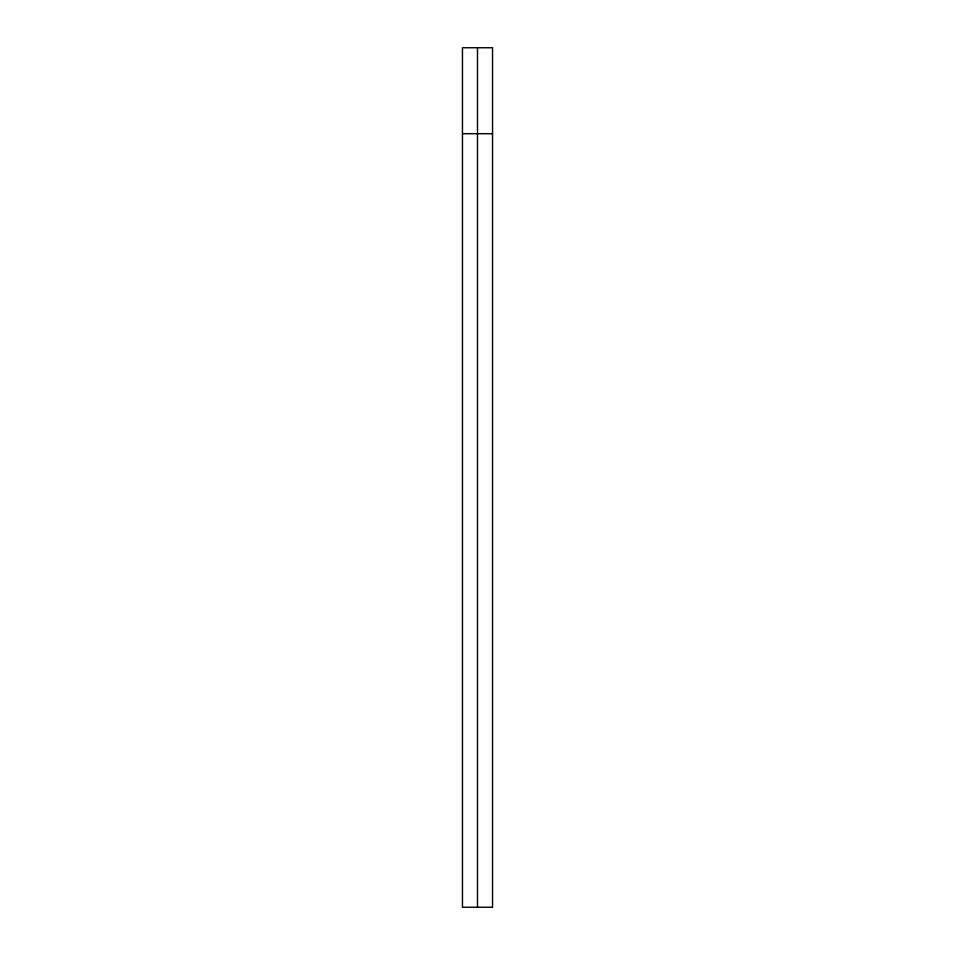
<?xml version="1.0" encoding="UTF-8"?>
<svg xmlns="http://www.w3.org/2000/svg" width="955" height="955" viewBox="0 0 955 955"><rect width="100%" height="100%" fill="white"/><g stroke="black" fill="none" stroke-linecap="round" stroke-linejoin="round"><path stroke-width="1.43" d="M462.459 133.7L492.541 133.7M477.5 47.75L477.5 907.25M492.541 47.75L462.459 47.75L462.459 907.25L492.541 907.25L492.541 47.75"/></g></svg>
